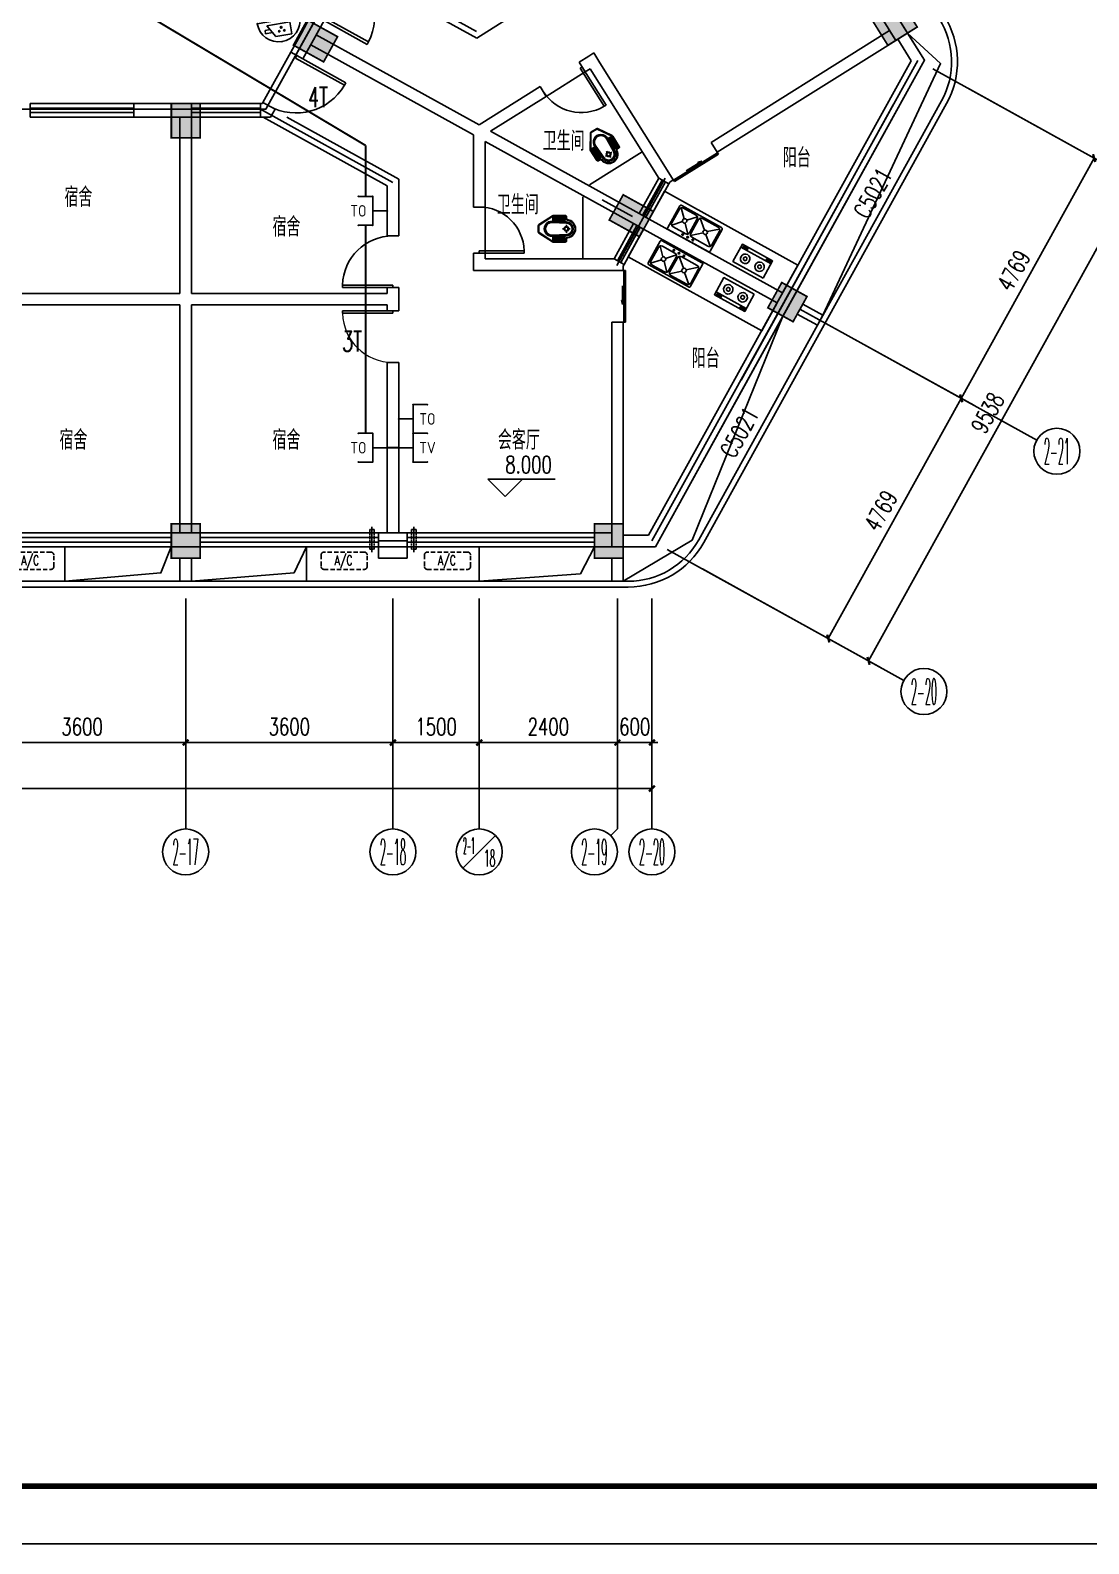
# Model space of a CAD drawing. Extents: x -9422388 to 15610651, y -1992469 to 953794.
# Drawn here: x -2716394 to -2698007, y -380398 to -354113 of the extents above; entities that cross this region are included whole.
import ezdxf
from ezdxf.enums import TextEntityAlignment as Align

# ---------------------------------------------------------------- set-up
doc = ezdxf.new("R2010")
doc.units = 0
doc.header["$LTSCALE"] = 1000
for name, pattern in [('( Hidden )', [0.375, 0.25, -0.125]), ('ACAD_ISO04W100', [30, 24, -3, 0, -3]), ('DASH', [0.35, 0.25, -0.1])]:
    doc.linetypes.add(name, pattern=pattern)
for name, color, linetype in [('A-FLOR-HVAC', 4, 'Continuous'), ('A-FLOR-OTHER2-ON', 83, 'Continuous'), ('A-SECT-DOOR', 141, 'Continuous'), ('AXIS_TEXT', 7, 'Continuous'), ('C-KZ', 2, 'Continuous'), ('C-Z-HATCH', 253, 'Continuous'), ('EQUIP-安防', 3, 'Continuous'), ('EQUIP-通讯', 3, 'Continuous'), ('PUB_TITLE', 4, 'Continuous'), ('TEL_TEXT', 7, 'Continuous'), ('WIRE-通讯', 4, 'Continuous'), ('厨具', 4, 'Continuous'), ('洁具', 253, 'Continuous')]:
    doc.layers.add(name, color=color, linetype=linetype)
doc.styles.add('_TCH_AXIS', font='COMPLEX', dxfattribs={"bigfont": 'GBCBIG'})
doc.styles.add('_TCH_DIM', font='SIMPLEX', dxfattribs={"bigfont": 'GBCBIG'})
doc.styles.add('_TCH_DIM_T3', font='SIMPLEX', dxfattribs={"width": 0.705882, "bigfont": 'GBCBIG'})
doc.styles.add('_TCH_WINDOW', font='SIMPLEX', dxfattribs={"height": 3.5, "bigfont": 'GBCBIG'})
doc.styles.add('_TEL_ATTDEF', font='GBENOR', dxfattribs={"width": 0.8, "height": 3, "bigfont": 'GBCBIG'})
doc.styles.add('_TEL_DIM', font='SIMPLEX', dxfattribs={"width": 0.8, "height": 3.5, "bigfont": 'HZTXT'})
doc.styles.add('COMPLEX', font='COMPLEX')
doc.dimstyles.new('_TCH_ARCH&&100', dxfattribs={"dimtxt": 297.5, "dimasz": 100, "dimexe": 250, "dimexo": 300, "dimgap": 126.25, "dimtad": 1, "dimdec": 0, "dimzin": 0, "dimdsep": 46, "dimtxsty": '_TCH_DIM_T3', "dimblk": 'ARCHTICK', "dimcen": 0.09, "dimclrt": 7, "dimazin": 2, "dimtfac": 1, "dimtdec": 0, "dimtix": 1, "dimtmove": 2, "dimatfit": 3, "dimfxl": 0, "dimtolj": 1, "dimtzin": 0, "dimarcsym": 0})

# ---------------------------------------------------------------- blocks, each defined once
blk = doc.blocks.new('$plan$00002871')
at = {"layer": '洁具', "color": 0}
for p, q in [((-15, -490), (-67, -490)), ((0, -475), (0, -423)), ((0, -505), (0, -557)), ((15, -490), (67, -490))]:
    blk.add_line(p, q, dxfattribs=at)
for points in [[(159, -508, -0.88995), (-159, -508, 0.380538), (-179, -491), (-210, -491, -0.414214), (-230, -471), (-230, -258, -0.144595), (-227, -247), (-73, -9, -0.254383), (-56, 0), (56, 0, -0.254383), (73, -9), (227, -247, -0.144595), (230, -258), (230, -471, -0.414214), (210, -491), (179, -491, 0.380538)], [(-149, -264, 1), (-149, -252), (-207, -252, 1), (-207, -264)], [(-149, -263, 1), (-149, -253), (-207, -253, 1), (-207, -263)], [(120, -491), (130, -252, 1.134994), (-130, -252), (-120, -491, 0.992594)], [(105, -490), (115, -251, 1.141146), (-115, -251), (-105, -490, 0.994896)], [(100, -490), (110, -251, 1.143479), (-110, -251), (-100, -490, 0.995777)], [(149, -264, -1), (149, -252), (207, -252, -1), (207, -264)], [(149, -263, -1), (149, -253), (207, -253, -1), (207, -263)], [(-148, -287, 1), (-148, -275), (-207, -275, 1), (-207, -287)], [(-147, -307, 1), (-147, -295), (-207, -295, 1), (-207, -307)], [(-146, -330, 1), (-146, -319), (-207, -319, 1), (-207, -330)], [(-146, -352, 1), (-146, -341), (-207, -341, 1), (-207, -352)], [(-145, -376, 1), (-145, -364), (-207, -364, 1), (-207, -376)], [(-144, -399, 1), (-144, -388), (-207, -388, 1), (-207, -399)], [(-143, -423, 1), (-143, -411), (-207, -411, 1), (-207, -423)], [(-141, -444, 1), (-141, -432), (-207, -432, 1), (-207, -444)], [(-141, -464, 1), (-141, -453), (-207, -453, 1), (-207, -464)], [(-148, -286, 1), (-148, -276), (-207, -276, 1), (-207, -286)], [(-147, -306, 1), (-147, -296), (-207, -296, 1), (-207, -306)], [(-146, -329, 1), (-146, -320), (-207, -320, 1), (-207, -329)], [(-146, -351, 1), (-146, -342), (-207, -342, 1), (-207, -351)], [(-145, -375, 1), (-145, -365), (-207, -365, 1), (-207, -375)], [(-144, -398, 1), (-144, -389), (-207, -389, 1), (-207, -398)], [(-143, -422, 1), (-143, -412), (-207, -412, 1), (-207, -422)], [(-141, -443, 1), (-141, -433), (-207, -433, 1), (-207, -443)], [(-141, -463, 1), (-141, -454), (-207, -454, 1), (-207, -463)], [(141, -444, -1), (141, -432), (207, -432, -1), (207, -444)], [(141, -464, -1), (141, -453), (207, -453, -1), (207, -464)], [(141, -443, -1), (141, -433), (207, -433, -1), (207, -443)], [(141, -463, -1), (141, -454), (207, -454, -1), (207, -463)], [(143, -423, -1), (143, -411), (207, -411, -1), (207, -423)], [(144, -399, -1), (144, -388), (207, -388, -1), (207, -399)], [(143, -422, -1), (143, -412), (207, -412, -1), (207, -422)], [(145, -376, -1), (145, -364), (207, -364, -1), (207, -376)], [(144, -398, -1), (144, -389), (207, -389, -1), (207, -398)], [(146, -352, -1), (146, -341), (207, -341, -1), (207, -352)], [(145, -375, -1), (145, -365), (207, -365, -1), (207, -375)], [(146, -330, -1), (146, -319), (207, -319, -1), (207, -330)], [(146, -351, -1), (146, -342), (207, -342, -1), (207, -351)], [(148, -287, -1), (148, -275), (207, -275, -1), (207, -287)], [(147, -307, -1), (147, -295), (207, -295, -1), (207, -307)], [(146, -329, -1), (146, -320), (207, -320, -1), (207, -329)], [(148, -286, -1), (148, -276), (207, -276, -1), (207, -286)], [(147, -306, -1), (147, -296), (207, -296, -1), (207, -306)]]:
    blk.add_lwpolyline(points, format="xyb", close=True, dxfattribs=at)
blk.add_lwpolyline([(-149, -507, 0.380538), (-179, -481), (-210, -481, -0.414214), (-220, -471), (-220, -258, -0.144595), (-218, -253), (-64, -15, -0.254383), (-56, -10), (56, -10, -0.254383), (64, -15), (218, -253, -0.144595), (220, -258), (220, -471, -0.414214), (210, -481), (179, -481, 0.380538), (149, -507, 0.380538)], format="xyb", dxfattribs=at)
for radius in [40, 31.7]:
    blk.add_circle((0, -490), radius, dxfattribs=at)
blk.add_arc((0, -490), 150, 186.665, 353.335, dxfattribs=at)
blk = doc.blocks.new('$DorLib2D$00000001')
at = {"color": 0}
for p, q in [((0.45, 0.975), (0.5, 0.975)), ((0.45, 0), (0.45, 0.975)), ((0.5, 0), (0.5, 0.975)), ((0.5, 0), (0.45, 0))]:
    blk.add_line(p, q, dxfattribs=at)
at = {"color": 0, "lineweight": 13}
blk.add_arc((0.475, 0), 0.975, 91.4693, 180, dxfattribs=at)
blk = doc.blocks.new('$plan$00002777')
at = {"layer": '厨具', "color": 0}
for p, q in [((-300, -284), (300, -284)), ((-267, -307), (-267, -318)), ((-257, -316), (-257, -333)), ((-192, -316), (-257, -316)), ((-257, -333), (-192, -333)), ((-192, -333), (-192, -316)), ((-176, -308), (-176, -318)), ((192, -308), (192, -318)), ((208, -316), (273, -316)), ((208, -333), (208, -316)), ((273, -333), (208, -333)), ((273, -316), (273, -333)), ((284, -307), (284, -318))]:
    blk.add_line(p, q, dxfattribs=at)
blk.add_lwpolyline([(300, 0), (-300, 0), (-300, -340), (300, -340)], close=True, dxfattribs=at)
for points in [[(-176, -308, 0.259034), (-178, -304, 0.076276), (-189, -299, 0.036515), (-203, -297, 0.026615), (-221, -296, 0.026615), (-240, -297, 0.036515), (-254, -299, 0.076276), (-265, -304, 0.259034), (-267, -308, 0.078462), (-267, -309, 0.056762)], [(-176, -318, 0.259034), (-178, -315, 0.076276), (-189, -310, 0.036515), (-203, -307, 0.026615), (-221, -306, 0.026615), (-240, -307, 0.036515), (-254, -310, 0.076276), (-265, -315, 0.259034), (-267, -318, 0.259034), (-265, -322, 0.056762), (-257, -326, 0.036515)], [(-192, -327, 0.008736), (-189, -327, 0.076276), (-178, -322, 0.259034), (-176, -318, 0.259034)], [(192, -308, -0.259034), (194, -304, -0.076276), (205, -299, -0.036515), (219, -297, -0.026615), (238, -296, -0.026615), (257, -297, -0.036515), (270, -299, -0.076276), (282, -304, -0.259034), (284, -308, -0.078462), (283, -309, -0.056762)], [(192, -318, -0.259034), (194, -315, -0.076276), (205, -310, -0.036515), (219, -307, -0.026615), (238, -306, -0.026615), (257, -307, -0.036515), (270, -310, -0.076276), (282, -315, -0.259034), (284, -318, -0.259034), (282, -322, -0.056762), (273, -326, -0.036515)], [(208, -327, -0.008736), (205, -327, -0.076276), (194, -322, -0.259034), (192, -318, -0.259034)]]:
    blk.add_lwpolyline(points, format="xyb", dxfattribs=at)
for centre, radius, start, end in [((-135, -143), 82.5, 0.964, 0), ((-135, -143), 31.6, 0.6532, 0), ((151, -143), 82.5, 180, 179.036), ((151, -143), 31.6, 180, 179.3468)]:
    blk.add_arc(centre, radius, start, end, dxfattribs=at)
blk = doc.blocks.new('$plan$00002763')
at = {"layer": '洁具', "color": 0}
for p, q in [((-395, -405), (-395, -132)), ((-381, -98), (-246, -241)), ((-345, -82), (-95, -82)), ((-59, -98), (-194, -241)), ((-45, -132), (-45, -405)), ((-20, -405), (-20, -132)), ((-6, -98), (161, -241)), ((30, -82), (345, -82)), ((381, -98), (214, -241)), ((395, -132), (395, -405)), ((-246, -297), (-381, -440)), ((-95, -455), (-345, -455)), ((-194, -297), (-59, -440)), ((161, -297), (-6, -440)), ((345, -455), (30, -455)), ((214, -297), (381, -440))]:
    blk.add_line(p, q, dxfattribs=at)
blk.add_lwpolyline([(-420, -25), (-420, -455, 0.200464), (-413, -473, 0.197353), (-395, -480), (395, -480, 0.19737), (413, -473, 0.200447), (420, -455), (420, -25, 0.200464), (413, -7, 0.197353), (395, 0), (-395, 0, 0.19737), (-413, -7, 0.200447), (-420, -25)], format="xyb", close=True, dxfattribs=at)
for centre, major_axis, start_param, end_param in [((-345, -132), (-50, 0), -1.570796, 0), ((-220, -269), (-38.6, 0), 3.141593, 9.424778), ((-136, -48), (-14.2, 0), 3.141593, 9.424778), ((-95, -132), (-50, 0), 3.141593, 4.712389), ((-36, -48), (-15.1, 0), 3.141593, 9.424778), ((30, -132), (-50, 0), -1.570796, 0), ((64, -48), (-14.2, 0), 3.141593, 9.424778), ((188, -269), (-38.6, 0), 3.141593, 9.424778), ((345, -132), (-50, 0), 3.141593, 4.712389), ((-345, -405), (50, 0), 3.141593, 4.712389), ((-95, -405), (50, 0), 4.712389, 6.283185), ((30, -405), (50, 0), 3.141593, 4.712389), ((345, -405), (50, 0), 4.712389, 6.283185)]:
    blk.add_ellipse(centre, major_axis=major_axis, ratio=0.9938, start_param=start_param, end_param=end_param, dxfattribs=at)
blk = doc.blocks.new('KTWJ1')
at = {"layer": 'A-FLOR-HVAC', "color": 0, "linetype": '( Hidden )', "ltscale": 0.3}
blk.add_lwpolyline([(152982, -14209, 0.414214), (153032, -14259), (153732, -14259, 0.414214), (153782, -14209), (153782, -14009, 0.414214), (153732, -13959), (153032, -13959, 0.414214), (152982, -14009)], format="xyb", close=True, dxfattribs=at)
at = {"layer": 'A-FLOR-HVAC', "color": 0, "style": '_TCH_WINDOW', "width": 0.705882}
blk.add_text('A/C', height=170, dxfattribs=at).set_placement((153214, -14188))
blk = doc.blocks.new('KTB')
at = {"layer": 'A-SECT-DOOR', "color": 0}
for points in [[(1055819, -403775), (1054569, -403775), (1054569, -404375), (1057569, -404375), (1057569, -403775), (1056319, -403775)], [(1063019, -403775), (1061769, -403775), (1061769, -404375), (1064769, -404375), (1064769, -403775), (1063519, -403775)]]:
    blk.add_lwpolyline(points, dxfattribs=at)
at = {"layer": 'A-FLOR-HVAC', "color": 8}
for p in [(903596, -389909), (909040, -389909), (910835, -389909)]:
    blk.add_blockref('KTWJ1', p, dxfattribs=at)
blk = doc.blocks.new('A$C0CF77FE4')
at = {"layer": 'A-FLOR-OTHER2-ON', "color": 0, "linetype": 'ACAD_ISO04W100', "ltscale": 5}
blk.add_line((40, 440), (40, 0), dxfattribs=at)
at = {"layer": 'A-FLOR-OTHER2-ON', "color": 0, "linetype": 'DASH', "ltscale": 0.1}
blk.add_lwpolyline([(0, 390), (80, 390), (80, 50), (0, 50)], close=True, dxfattribs=at)
blk = doc.blocks.new('宿舍楼柱网1')
at = {"layer": 'C-Z-HATCH'}
h = blk.add_hatch(color=0, dxfattribs=at)
h.dxf.hatch_style = 1
h.paths.add_polyline_path([(659156, 146135), (659665, 146453), (659400, 146877), (658891, 146560)])
h = blk.add_hatch(color=0, dxfattribs=at)
h.dxf.hatch_style = 1
h.paths.add_polyline_path([(648829, 146138), (649071, 146576), (649596, 146285), (649354, 145848)])
h = blk.add_hatch(color=0, dxfattribs=at)
h.dxf.hatch_style = 1
h.paths.add_polyline_path([(646708, 145126), (647208, 145126), (647208, 144526), (646708, 144526)])
h = blk.add_hatch(color=0, dxfattribs=at)
h.dxf.hatch_style = 1
h.paths.add_polyline_path([(654841, 142811), (655083, 143249), (654558, 143539), (654316, 143102)])
h = blk.add_hatch(color=0, dxfattribs=at)
h.dxf.hatch_style = 1
h.paths.add_polyline_path([(657509, 141335), (657751, 141772), (657313, 142015), (657071, 141577)])
h = blk.add_hatch(color=0, dxfattribs=at)
h.dxf.hatch_style = 1
h.paths.add_polyline_path([(646708, 137826), (647208, 137826), (647208, 137226), (646708, 137226)])
h = blk.add_hatch(color=0, dxfattribs=at)
h.dxf.hatch_style = 1
h.paths.add_polyline_path([(654058, 137826), (654558, 137826), (654558, 137226), (654058, 137226)])
at = {"layer": 'C-KZ', "color": 0, "const_width": 30}
for points in [[(659156, 146135), (659665, 146453), (659400, 146877), (658891, 146560), (659156, 146135)], [(648829, 146138), (649071, 146576), (649596, 146285), (649354, 145848), (648829, 146138)], [(654841, 142811), (655083, 143249), (654558, 143539), (654316, 143102), (654841, 142811)], [(657509, 141335), (657751, 141772), (657313, 142015), (657071, 141577), (657509, 141335)]]:
    blk.add_lwpolyline(points, dxfattribs=at)
for points in [[(646708, 145126), (647208, 145126), (647208, 144526), (646708, 144526)], [(646708, 137826), (647208, 137826), (647208, 137226), (646708, 137226)], [(654058, 137826), (654558, 137826), (654558, 137226), (654058, 137226)]]:
    blk.add_lwpolyline(points, close=True, dxfattribs=at)
blk = doc.blocks.new('_ArchTick')
at = {"color": 0, "linetype": 'ByBlock', "const_width": 0.4}
blk.add_lwpolyline([(-0.5, -0.5), (0.5, 0.5)], dxfattribs=at)
blk = doc.blocks.new('*D2887')
at = {"color": 0, "lineweight": -2, "transparency": 16777216}
for p, q in [((1579630, -199693), (1579630, -202943)), ((1646450, -199693), (1646450, -202943)), ((1579630, -202693), (1646450, -202693))]:
    blk.add_line(p, q, dxfattribs=at)
at = {"layer": 'Defpoints', "color": 0, "transparency": 16777216}
for p in [(1579630, -199393), (1646450, -199393), (1646450, -202693)]:
    blk.add_point(p, dxfattribs=at)
at = {"color": 0, "lineweight": -2, "transparency": 16777216, "xscale": 100, "yscale": 100, "zscale": 100, "rotation": 180}
blk.add_blockref('_ArchTick', (1579630, -202693), dxfattribs=at)
at = {"color": 0, "lineweight": -2, "transparency": 16777216, "xscale": 100, "yscale": 100, "zscale": 100}
blk.add_blockref('_ArchTick', (1646450, -202693), dxfattribs=at)
at = {"color": 7, "transparency": 16777216, "insert": (1613040, -202418), "char_height": 297.5, "attachment_point": 5, "style": '_TCH_DIM_T3'}
blk.add_mtext('\\A1;66820', dxfattribs=at)
blk = doc.blocks.new('*D2904')
at = {"color": 0, "lineweight": -2, "transparency": 16777216}
for p, q in [((1634750, -199693), (1634750, -202143)), ((1638350, -199693), (1638350, -202143)), ((1634750, -201893), (1638350, -201893))]:
    blk.add_line(p, q, dxfattribs=at)
at = {"layer": 'Defpoints', "color": 0, "transparency": 16777216}
for p in [(1634750, -199393), (1638350, -199393), (1638350, -201893)]:
    blk.add_point(p, dxfattribs=at)
at = {"color": 0, "lineweight": -2, "transparency": 16777216, "xscale": 100, "yscale": 100, "zscale": 100, "rotation": 180}
blk.add_blockref('_ArchTick', (1634750, -201893), dxfattribs=at)
at = {"color": 0, "lineweight": -2, "transparency": 16777216, "xscale": 100, "yscale": 100, "zscale": 100}
blk.add_blockref('_ArchTick', (1638350, -201893), dxfattribs=at)
at = {"color": 7, "transparency": 16777216, "insert": (1636550, -201618), "char_height": 297.5, "attachment_point": 5, "style": '_TCH_DIM_T3'}
blk.add_mtext('\\A1;3600', dxfattribs=at)
blk = doc.blocks.new('*D2905')
at = {"color": 0, "lineweight": -2, "transparency": 16777216}
for p, q in [((1638350, -199693), (1638350, -202143)), ((1641950, -199693), (1641950, -202143)), ((1638350, -201893), (1641950, -201893))]:
    blk.add_line(p, q, dxfattribs=at)
at = {"layer": 'Defpoints', "color": 0, "transparency": 16777216}
for p in [(1638350, -199393), (1641950, -199393), (1641950, -201893)]:
    blk.add_point(p, dxfattribs=at)
at = {"color": 0, "lineweight": -2, "transparency": 16777216, "xscale": 100, "yscale": 100, "zscale": 100, "rotation": 180}
blk.add_blockref('_ArchTick', (1638350, -201893), dxfattribs=at)
at = {"color": 0, "lineweight": -2, "transparency": 16777216, "xscale": 100, "yscale": 100, "zscale": 100}
blk.add_blockref('_ArchTick', (1641950, -201893), dxfattribs=at)
at = {"color": 7, "transparency": 16777216, "insert": (1640150, -201618), "char_height": 297.5, "attachment_point": 5, "style": '_TCH_DIM_T3'}
blk.add_mtext('\\A1;3600', dxfattribs=at)
blk = doc.blocks.new('*D2906')
at = {"color": 0, "lineweight": -2, "transparency": 16777216}
for p, q in [((1641950, -199693), (1641950, -202143)), ((1643450, -199693), (1643450, -202143)), ((1641950, -201893), (1643450, -201893))]:
    blk.add_line(p, q, dxfattribs=at)
at = {"layer": 'Defpoints', "color": 0, "transparency": 16777216}
for p in [(1641950, -199393), (1643450, -199393), (1643450, -201893)]:
    blk.add_point(p, dxfattribs=at)
at = {"color": 0, "lineweight": -2, "transparency": 16777216, "xscale": 100, "yscale": 100, "zscale": 100, "rotation": 180}
blk.add_blockref('_ArchTick', (1641950, -201893), dxfattribs=at)
at = {"color": 0, "lineweight": -2, "transparency": 16777216, "xscale": 100, "yscale": 100, "zscale": 100}
blk.add_blockref('_ArchTick', (1643450, -201893), dxfattribs=at)
at = {"color": 7, "transparency": 16777216, "insert": (1642700, -201618), "char_height": 297.5, "attachment_point": 5, "style": '_TCH_DIM_T3'}
blk.add_mtext('\\A1;1500', dxfattribs=at)
blk = doc.blocks.new('*D2907')
at = {"color": 0, "lineweight": -2, "transparency": 16777216}
for p, q in [((1643450, -199693), (1643450, -202143)), ((1645850, -199693), (1645850, -202143)), ((1643450, -201893), (1645850, -201893))]:
    blk.add_line(p, q, dxfattribs=at)
at = {"layer": 'Defpoints', "color": 0, "transparency": 16777216}
for p in [(1643450, -199393), (1645850, -199393), (1645850, -201893)]:
    blk.add_point(p, dxfattribs=at)
at = {"color": 0, "lineweight": -2, "transparency": 16777216, "xscale": 100, "yscale": 100, "zscale": 100, "rotation": 180}
blk.add_blockref('_ArchTick', (1643450, -201893), dxfattribs=at)
at = {"color": 0, "lineweight": -2, "transparency": 16777216, "xscale": 100, "yscale": 100, "zscale": 100}
blk.add_blockref('_ArchTick', (1645850, -201893), dxfattribs=at)
at = {"color": 7, "transparency": 16777216, "insert": (1644650, -201618), "char_height": 297.5, "attachment_point": 5, "style": '_TCH_DIM_T3'}
blk.add_mtext('\\A1;2400', dxfattribs=at)
blk = doc.blocks.new('*D2908')
at = {"color": 0, "lineweight": -2, "transparency": 16777216}
for p, q in [((1645850, -199693), (1645850, -202143)), ((1646450, -199693), (1646450, -202143)), ((1645850, -201893), (1645750, -201893)), ((1645850, -201893), (1646450, -201893)), ((1646450, -201893), (1646550, -201893))]:
    blk.add_line(p, q, dxfattribs=at)
at = {"layer": 'Defpoints', "color": 0, "transparency": 16777216}
for p in [(1645850, -199393), (1646450, -199393), (1646450, -201893)]:
    blk.add_point(p, dxfattribs=at)
at = {"color": 0, "lineweight": -2, "transparency": 16777216, "xscale": 100, "yscale": 100, "zscale": 100}
blk.add_blockref('_ArchTick', (1645850, -201893), dxfattribs=at)
at = {"color": 0, "lineweight": -2, "transparency": 16777216, "xscale": 100, "yscale": 100, "zscale": 100, "rotation": 180}
blk.add_blockref('_ArchTick', (1646450, -201893), dxfattribs=at)
at = {"color": 7, "transparency": 16777216, "insert": (1646150, -201618), "char_height": 297.5, "attachment_point": 5, "style": '_TCH_DIM_T3'}
blk.add_mtext('\\A1;600', dxfattribs=at)
blk = doc.blocks.new('*D2933')
at = {"color": 0, "lineweight": -2, "transparency": 16777216}
for p, q in [((1649021, -194365), (1652040, -196036)), ((1649512, -200087), (1651821, -195915)), ((1646712, -198538), (1649731, -200208))]:
    blk.add_line(p, q, dxfattribs=at)
at = {"layer": 'Defpoints', "color": 0, "transparency": 16777216}
for p in [(1648759, -194220), (1651821, -195915), (1646450, -198393)]:
    blk.add_point(p, dxfattribs=at)
at = {"color": 0, "lineweight": -2, "transparency": 16777216, "xscale": 100, "yscale": 100, "zscale": 100}
for p, rotation in [((1651821, -195915), 61.03914883823066), ((1649512, -200087), 241.0391488382307)]:
    blk.add_blockref('_ArchTick', p, dxfattribs=dict(at, rotation=rotation))
at = {"color": 7, "transparency": 16777216, "insert": (1650426, -197868), "char_height": 297.5, "attachment_point": 5, "rotation": 61.0391, "style": '_TCH_DIM_T3'}
blk.add_mtext('\\A1;4769', dxfattribs=at)
blk = doc.blocks.new('*D2934')
at = {"color": 0, "lineweight": -2, "transparency": 16777216}
for p, q in [((1651331, -190193), (1654349, -191863)), ((1651821, -195915), (1654131, -191742)), ((1649021, -194365), (1652040, -196036))]:
    blk.add_line(p, q, dxfattribs=at)
at = {"layer": 'Defpoints', "color": 0, "transparency": 16777216}
for p in [(1651068, -190047), (1654131, -191742), (1648759, -194220)]:
    blk.add_point(p, dxfattribs=at)
at = {"color": 0, "lineweight": -2, "transparency": 16777216, "xscale": 100, "yscale": 100, "zscale": 100}
for p, rotation in [((1654131, -191742), 61.03914883823244), ((1651821, -195915), 241.0391488382324)]:
    blk.add_blockref('_ArchTick', p, dxfattribs=dict(at, rotation=rotation))
at = {"color": 7, "transparency": 16777216, "insert": (1652735, -193695), "char_height": 297.5, "attachment_point": 5, "rotation": 61.0391, "style": '_TCH_DIM_T3'}
blk.add_mtext('\\A1;4769', dxfattribs=at)
blk = doc.blocks.new('*D2935')
at = {"color": 0, "lineweight": -2, "transparency": 16777216}
for p, q in [((1651331, -190193), (1655049, -192250)), ((1650212, -200475), (1654831, -192129)), ((1646712, -198538), (1650431, -200596))]:
    blk.add_line(p, q, dxfattribs=at)
at = {"layer": 'Defpoints', "color": 0, "transparency": 16777216}
for p in [(1651068, -190047), (1654831, -192129), (1646450, -198393)]:
    blk.add_point(p, dxfattribs=at)
at = {"color": 0, "lineweight": -2, "transparency": 16777216, "xscale": 100, "yscale": 100, "zscale": 100}
for p, rotation in [((1654831, -192129), 61.0391488381117), ((1650212, -200475), 241.0391488381117)]:
    blk.add_blockref('_ArchTick', p, dxfattribs=dict(at, rotation=rotation))
at = {"color": 7, "transparency": 16777216, "insert": (1652281, -196169), "char_height": 297.5, "attachment_point": 5, "rotation": 61.0391, "style": '_TCH_DIM_T3'}
blk.add_mtext('\\A1;9538', dxfattribs=at)
blk = doc.blocks.new('_AXISO')
at = {"color": 0}
blk.add_circle((0, 0), 0.5, dxfattribs=at)
at = {"layer": 'AXIS_TEXT', "color": 0, "style": 'COMPLEX', "width": 1.041667}
blk.add_attdef('A', text='', height=0.56, dxfattribs=at).set_placement((-0.25, -0.28), (0.25, -0.28), align=Align.FIT)
blk = doc.blocks.new('$equip$00002353')
for p, q in [((0.75, 0), (-0.75, 0)), ((-0.517, -0.393), (-0.517, -0.273)), ((-0.517, -0.273), (-0.341, -0.273)), ((-0.517, -0.393), (-0.273, -0.393)), ((-0.427, -0.123), (0.383, -0.123)), ((-0.427, -0.123), (-0.187, -0.543)), ((0.383, -0.123), (0.383, -0.543)), ((0.383, -0.543), (-0.187, -0.543))]:
    blk.add_line(p, q)
at = {"const_width": 0.04}
for points in [[(-0.75, 0), (-0.779, 0)], [(0.75, 0), (0.779, 0)]]:
    blk.add_lwpolyline(points, dxfattribs=at)
blk.add_lwpolyline([(0.75, 0, -1), (-0.75, 0), (0.75, 0), (0.75, 0, -1), (-0.75, 0, -1.517539)], format="xyb", dxfattribs=at)
for centre, radius in [((-0.038, -0.38), 0.024), ((0.052, -0.26), 0.03), ((0.142, -0.38), 0.024)]:
    blk.add_circle(centre, radius)
blk.add_arc((0, 0), 0.75, 180, 0)
for p in [(-0.75, 0), (0, 0), (0.75, 0), (0, -0.75)]:
    blk.add_point(p)
for points in [[(-0.059, -0.368), (-0.017, -0.368), (-0.062, -0.38), (-0.014, -0.38)], [(-0.059, -0.392), (-0.017, -0.392), (-0.062, -0.38), (-0.014, -0.38)], [(-0.05, -0.359), (-0.026, -0.359), (-0.059, -0.368), (-0.017, -0.368)], [(-0.05, -0.401), (-0.026, -0.401), (-0.059, -0.392), (-0.017, -0.392)], [(-0.038, -0.356), (-0.038, -0.356), (-0.05, -0.359), (-0.026, -0.359)], [(-0.038, -0.404), (-0.038, -0.404), (-0.05, -0.401), (-0.026, -0.401)], [(0.026, -0.245), (0.078, -0.245), (0.022, -0.26), (0.082, -0.26)], [(0.026, -0.275), (0.078, -0.275), (0.022, -0.26), (0.082, -0.26)], [(0.037, -0.234), (0.067, -0.234), (0.026, -0.245), (0.078, -0.245)], [(0.037, -0.286), (0.067, -0.286), (0.026, -0.275), (0.078, -0.275)], [(0.052, -0.23), (0.052, -0.23), (0.037, -0.234), (0.067, -0.234)], [(0.052, -0.29), (0.052, -0.29), (0.037, -0.286), (0.067, -0.286)], [(0.121, -0.368), (0.163, -0.368), (0.118, -0.38), (0.166, -0.38)], [(0.121, -0.392), (0.163, -0.392), (0.118, -0.38), (0.166, -0.38)], [(0.13, -0.359), (0.154, -0.359), (0.121, -0.368), (0.163, -0.368)], [(0.13, -0.401), (0.154, -0.401), (0.121, -0.392), (0.163, -0.392)], [(0.142, -0.356), (0.142, -0.356), (0.13, -0.359), (0.154, -0.359)], [(0.142, -0.404), (0.142, -0.404), (0.13, -0.401), (0.154, -0.401)]]:
    blk.add_solid(points)
at = {"color": 7, "style": '_TEL_DIM', "flags": 1}
blk.add_attdef('A', text='', height=0.00002, dxfattribs=at).set_placement((0, 0), align=Align.MIDDLE_CENTER)
blk = doc.blocks.new('$equip$00001847')
for p, q in [((-0.5, 0.499), (-0.5, 0.999)), ((0.5, 0.999), (0.5, 0.499)), ((0.5, 0.499), (-0.5, 0.499)), ((0, 0.5), (0, 0))]:
    blk.add_line(p, q)
for p in [(-0.5, 0.999), (0.5, 0.999), (-0.5, 0.499), (0, 0), (0.5, 0.499)]:
    blk.add_point(p)
at = {"color": 7, "style": '_TEL_DIM'}
blk.add_attdef('$TEXT$', text='', height=0.4, dxfattribs=at).set_placement((0, 0.999), align=Align.MIDDLE_CENTER)
at = {"color": 7, "style": '_TEL_DIM', "flags": 1}
blk.add_attdef('A', text='', height=0.00002, dxfattribs=at).set_placement((0, 0), align=Align.MIDDLE_CENTER)
blk = doc.blocks.new('$equip$00001802')
for p, q in [((-0.5, 0.499), (-0.5, 0.999)), ((0.5, 0.999), (0.5, 0.499)), ((0.5, 0.499), (-0.5, 0.499)), ((0, 0.5), (0, 0))]:
    blk.add_line(p, q)
for p in [(-0.5, 0.999), (0.5, 0.999), (-0.5, 0.499), (0, 0), (0.5, 0.499)]:
    blk.add_point(p)
at = {"color": 7, "style": '_TEL_DIM'}
blk.add_attdef('$TEXT$', text='', height=0.4, dxfattribs=at).set_placement((0, 0.999), align=Align.MIDDLE_CENTER)
at = {"color": 7, "style": '_TEL_DIM', "flags": 1}
blk.add_attdef('A', text='', height=0.00002, dxfattribs=at).set_placement((0, 0), align=Align.MIDDLE_CENTER)
blk = doc.blocks.new('542523')
at = {"color": 8}
for p, q in [((1641151.3, -188347.3), (1639742.7, -190892.6)), ((1641464, -188582.6), (1643405.6, -189657.2)), ((1640543.5, -189239), (1640359.5, -189571.5)), ((1640672.7, -189253.4), (1641525.8, -189725.5)), ((1643405.6, -189657.2), (1644240.7, -189133.8)), ((1650887.4, -189570.6), (1650621.9, -189146.9)), ((1640569.5, -189687.7), (1640753.5, -189355.2)), ((1640648.5, -189297.1), (1641501.6, -189769.2)), ((1650418.5, -189274.3), (1650684, -189698)), ((1640359.5, -189571.5), (1640175.5, -189904)), ((1640385.5, -190020.2), (1640569.5, -189687.7)), ((1640521.1, -189775.2), (1643349.8, -191340.7)), ((1640617.9, -189600.2), (1643446.7, -191165.7)), ((1641525.8, -189725.5), (1641501.6, -189769.2)), ((1650577.8, -189528.5), (1647476.7, -191472.3)), ((1647582.9, -191641.7), (1650684, -189698)), ((1650684, -189698), (1650577.8, -189528.5)), ((1650684, -189698), (1650887.4, -189570.6)), ((1650952.2, -190050.5), (1650717.9, -189676.8)), ((1651184.3, -190044.2), (1650887.4, -189570.6)), ((1640175.5, -189904), (1639691.3, -190778.9)), ((1640175.5, -189904), (1640385.5, -190020.2)), ((1645354.8, -189969.8), (1645185.3, -190076)), ((1645439.5, -189916.7), (1645354.8, -189969.8)), ((1645545.7, -190086.1), (1645439.5, -189916.7)), ((1645291.5, -190245.5), (1644613.6, -190670.3)), ((1645185.3, -190076), (1645291.5, -190245.5)), ((1645291.5, -190245.5), (1645376.3, -190192.3)), ((1645376.3, -190192.3), (1646566.4, -192091.2)), ((1645545.7, -190086.1), (1645545.7, -190086.1)), ((1645545.7, -190086.1), (1646714.1, -191950.2)), ((1648671.5, -194171.5), (1650952.2, -190050.5)), ((1648846.5, -194268.4), (1651184.3, -190044.2)), ((1644507.4, -190500.9), (1643446.7, -191165.7)), ((1644613.6, -190670.3), (1644507.4, -190500.9)), ((1651946.9, -190533.6), (1655443, -192468.4)), ((1635649.8, -190792.6), (1637449.8, -190792.6)), ((1635649.8, -191032.6), (1635649.8, -190792.6)), ((1638349.8, -190792.6), (1637449.8, -190792.6)), ((1637449.8, -190792.6), (1637449.8, -191032.6)), ((1637449.8, -191032.6), (1637449.8, -190792.6)), ((1638449.8, -190792.6), (1638349.8, -190792.6)), ((1638449.8, -191032.6), (1638449.8, -190792.6)), ((1639648.9, -191032.6), (1639648.9, -190792.6)), ((1639648.9, -190792.6), (1639683.7, -190792.6)), ((1639691.3, -190778.9), (1639683.7, -190792.6)), ((1639901.3, -190895.1), (1639691.3, -190778.9)), ((1643646.7, -191276.4), (1644613.6, -190670.3)), ((1639742.7, -190892.6), (1593929.8, -190892.6)), ((1637449.8, -190872.6), (1635649.8, -190872.6)), ((1637449.8, -190952.6), (1635649.8, -190952.6)), ((1635649.8, -191032.6), (1637449.8, -191032.6)), ((1637449.8, -191032.6), (1638349.8, -191032.6)), ((1638249.8, -194092.6), (1638249.8, -191032.6)), ((1638349.8, -191032.6), (1638449.8, -191032.6)), ((1638449.8, -194092.6), (1638449.8, -191032.6)), ((1639648.9, -191032.6), (1639825.2, -191032.6)), ((1639695.3, -191032.6), (1641849.8, -192224.9)), ((1639825.2, -191032.6), (1639901.3, -190895.1)), ((1640108.4, -191032.6), (1642049.8, -192107)), ((1643349.8, -191340.7), (1643349.8, -192592.6)), ((1643646.7, -191276.4), (1646227, -192704.4)), ((1643549.8, -191451.4), (1646130.2, -192879.4)), ((1643549.8, -192592.6), (1643549.8, -191451.4)), ((1647476.7, -191472.3), (1647582.9, -191641.7)), ((1642049.8, -193092.6), (1642049.8, -192107)), ((1646566.4, -192091.2), (1646741.4, -192188.1)), ((1646820.3, -192119.7), (1646714.1, -191950.2)), ((1646757.4, -192159.1), (1646820.3, -192119.7)), ((1641849.8, -192224.9), (1641849.8, -193092.6)), ((1646741.4, -192188.1), (1646757.4, -192159.1)), ((1643349.8, -192592.6), (1643549.8, -192592.6)), ((1643549.8, -192592.6), (1643549.8, -193392.6)), ((1646305.2, -192976.2), (1646130.2, -192879.4)), ((1646227, -192704.4), (1646402, -192801.3)), ((1646402, -192801.3), (1648719.9, -194084)), ((1641849.8, -193092.6), (1642049.8, -193092.6)), ((1646305.2, -192976.2), (1648623.1, -194259)), ((1643549.8, -193392.6), (1643349.8, -193392.6)), ((1643349.8, -193392.6), (1643349.8, -193692.6)), ((1643449.8, -193392.6), (1643449.8, -193352.6)), ((1643449.8, -193352.6), (1644229.8, -193352.6)), ((1643449.8, -193392.6), (1644229.8, -193392.6)), ((1643549.8, -193492.6), (1643549.8, -193392.6)), ((1644229.8, -193352.6), (1644229.8, -193392.6)), ((1643349.8, -193692.6), (1645749.8, -193692.6)), ((1643549.8, -193492.6), (1645790.9, -193492.6)), ((1645749.8, -193692.6), (1645949.8, -193692.6)), ((1645965.9, -193589.4), (1645790.9, -193492.6)), ((1645949.8, -193618.4), (1645965.9, -193589.4)), ((1645949.8, -193692.6), (1645949.8, -193618.4)), ((1634849.8, -194092.6), (1638249.8, -194092.6)), ((1638449.8, -194092.6), (1641849.8, -194092.6)), ((1642049.8, -193992.6), (1641849.8, -193992.6)), ((1641849.8, -193992.6), (1641849.8, -194092.6)), ((1642049.8, -194192.6), (1642049.8, -193992.6)), ((1642049.8, -194392.6), (1642049.8, -194192.6)), ((1646390.9, -198292.6), (1648671.5, -194171.5)), ((1634849.8, -194292.6), (1638249.8, -194292.6)), ((1638249.8, -198252.6), (1638249.8, -194292.6)), ((1638449.8, -198252.6), (1638449.8, -194292.6)), ((1638449.8, -194292.6), (1641849.8, -194292.6)), ((1641849.8, -194292.6), (1641849.8, -194392.6)), ((1641849.8, -194392.6), (1642049.8, -194392.6)), ((1646508.8, -198492.6), (1648846.5, -194268.4)), ((1645949.8, -194592.6), (1645749.8, -194592.6)), ((1645749.8, -194592.6), (1645749.8, -198492.6)), ((1645949.8, -198492.6), (1645949.8, -194592.6)), ((1649637.7, -194706.2), (1653133.8, -196641)), ((1642049.8, -195292.6), (1641849.8, -195292.6)), ((1641849.8, -195292.6), (1641849.8, -198252.6)), ((1642049.8, -198252.6), (1642049.8, -195292.6)), ((1643900.2, -197620.6), (1643600.2, -197320.6)), ((1643600.2, -197320.6), (1644771, -197320.6)), ((1643900.2, -197620.6), (1644200.2, -197320.6)), ((1634999.8, -198252.6), (1638099.8, -198252.6)), ((1638099.8, -198332.6), (1634999.8, -198332.6)), ((1638099.8, -198412.6), (1634999.8, -198412.6)), ((1638349.8, -198252.6), (1638099.8, -198252.6)), ((1638099.8, -198252.6), (1638099.8, -198492.6)), ((1638099.8, -198492.6), (1638099.8, -198252.6)), ((1638599.8, -198252.6), (1638349.8, -198252.6)), ((1638599.8, -198492.6), (1638599.8, -198252.6)), ((1641949.8, -198252.6), (1641699.8, -198252.6)), ((1641699.8, -198252.6), (1641699.8, -198392.6)), ((1642199.8, -198392.6), (1641699.8, -198392.6)), ((1641699.8, -198392.6), (1641699.8, -198692.6)), ((1642199.8, -198252.6), (1641949.8, -198252.6)), ((1642199.8, -198392.6), (1642199.8, -198252.6)), ((1642199.8, -198252.6), (1645449.8, -198252.6)), ((1642199.8, -198492.6), (1642199.8, -198252.6)), ((1645449.8, -198332.6), (1642199.8, -198332.6)), ((1642199.8, -198692.6), (1642199.8, -198392.6)), ((1645449.8, -198412.6), (1642199.8, -198412.6)), ((1645749.8, -198252.6), (1645449.8, -198252.6)), ((1645449.8, -198252.6), (1645449.8, -198492.6)), ((1645449.8, -198492.6), (1645449.8, -198252.6)), ((1645949.8, -198292.6), (1646390.9, -198292.6)), ((1645949.8, -198292.6), (1645949.8, -198492.6)), ((1634999.8, -198492.6), (1638099.8, -198492.6)), ((1638099.8, -198492.6), (1638349.8, -198492.6)), ((1638349.8, -198492.6), (1638599.8, -198492.6)), ((1641699.8, -198692.6), (1642199.8, -198692.6)), ((1642199.8, -198492.6), (1645449.8, -198492.6)), ((1645449.8, -198492.6), (1645749.8, -198492.6)), ((1645749.8, -198492.6), (1645949.8, -198492.6)), ((1645949.8, -198492.6), (1646508.8, -198492.6)), ((1647328.5, -198878.9), (1650824.6, -200813.6)), ((1638349.8, -199392.6), (1638349.8, -203392.6)), ((1641949.8, -199392.6), (1641949.8, -203392.6)), ((1643449.8, -199392.6), (1643449.8, -203392.6)), ((1645849.8, -199392.6), (1645849.8, -203392.6)), ((1646449.8, -199392.6), (1646449.8, -203392.6)), ((1645732.7, -203509.7), (1645849.8, -203392.6)), ((1643167, -204075.4), (1643732.7, -203509.7))]:
    blk.add_line(p, q, dxfattribs=at)
at = {"color": 8, "extrusion": (0, 0, -1)}
for p, q in [((1640280.5, -189962.1), (1640256.3, -190005.8)), ((1640256.3, -190005.8), (1641109.4, -190477.9)), ((1640280.5, -189962.1), (1641133.6, -190434.2)), ((1645238.4, -190160.7), (1645204.5, -190182)), ((1645204.5, -190182), (1645618.7, -190842.9)), ((1645238.4, -190160.7), (1645652.6, -190821.6)), ((1641109.4, -190477.9), (1641133.6, -190434.2)), ((1639648.9, -190792.6), (1638449.8, -190792.6)), ((1638449.8, -191032.6), (1638449.8, -190792.6)), ((1639648.9, -191032.6), (1639648.9, -190792.6)), ((1645618.7, -190842.9), (1645652.6, -190821.6)), ((1638449.8, -190872.6), (1639648.9, -190872.6)), ((1638449.8, -190952.6), (1639648.9, -190952.6)), ((1639648.9, -191032.6), (1638449.8, -191032.6)), ((1647587.7, -191649.4), (1646825.1, -192127.3)), ((1646840.1, -192151.3), (1647602.7, -191673.4)), ((1647042.4, -191965.7), (1647315.7, -191794.4)), ((1647315.7, -191794.4), (1647246, -191815.3)), ((1647246, -191815.3), (1647256.3, -191831.7)), ((1647582.9, -191641.7), (1647587.7, -191649.4)), ((1647602.7, -191673.4), (1647587.7, -191649.4)), ((1646227, -192704.4), (1646566.4, -192091.2)), ((1646624.7, -192123.5), (1646285.4, -192736.7)), ((1646741.4, -192188.1), (1646566.4, -192091.2)), ((1646820.3, -192119.7), (1646825.1, -192127.3)), ((1646825.1, -192127.3), (1646840.1, -192151.3)), ((1646683, -192155.8), (1646343.7, -192769)), ((1646402, -192801.3), (1646741.4, -192188.1)), ((1646130.2, -192879.4), (1645790.9, -193492.6)), ((1645849.2, -193524.9), (1646188.5, -192911.7)), ((1646305.2, -192976.2), (1646130.2, -192879.4)), ((1646402, -192801.3), (1646227, -192704.4)), ((1645907.5, -193557.1), (1646246.9, -192944)), ((1646305.2, -192976.2), (1645965.9, -193589.4)), ((1645965.9, -193589.4), (1645790.9, -193492.6)), ((1645949.8, -193692.6), (1645958.8, -193692.6)), ((1645958.8, -194592.6), (1645958.8, -193692.6)), ((1645958.8, -193692.6), (1645987.1, -193692.6)), ((1645987.1, -193692.6), (1645987.1, -194592.6)), ((1641072.3, -193947.6), (1641072.3, -193992.6)), ((1641949.8, -193947.6), (1641072.3, -193947.6)), ((1641949.8, -193992.6), (1641949.8, -193947.6)), ((1645937.3, -193962.6), (1645937.3, -194285.1)), ((1641949.8, -193992.6), (1641072.3, -193992.6)), ((1645937.3, -194285.1), (1645918, -194215)), ((1645918, -194215), (1645937.3, -194215)), ((1645949.8, -194592.6), (1645958.8, -194592.6)), ((1645987.1, -194592.6), (1645958.8, -194592.6)), ((1641699.8, -198252.6), (1638599.8, -198252.6)), ((1638599.8, -198492.6), (1638599.8, -198252.6)), ((1638599.8, -198332.6), (1641699.8, -198332.6)), ((1638599.8, -198412.6), (1641699.8, -198412.6)), ((1641699.8, -198492.6), (1641699.8, -198252.6)), ((1641699.8, -198492.6), (1638599.8, -198492.6))]:
    blk.add_line(p, q, dxfattribs=at)
at = {"color": 8}
for points in [[(1629019.7, -172945.8), (1629019.7, -172945.8, -0.4142136), (1629241, -171980.9), (1636189.1, -167626.1, -0.4142136), (1638256.7, -168100.5), (1651526.9, -189272.8, -0.2728148), (1651568.4, -190795.7), (1647349.6, -198418.9, -0.2728148), (1646037.2, -199192.6), (1580429.8, -199192.6, -0.4142134), (1578829.8, -197592.6), (1578829.8, -189492.6, -0.4142137), (1579529.8, -188792.6), (1579529.8, -188792.6)], [(1629104.4, -172892.7), (1629104.4, -172892.7, -0.4142136), (1629294.2, -172065.7), (1636242.2, -167710.8, -0.4142136), (1638172, -168153.6), (1651442.2, -189325.9, -0.2728148), (1651480.9, -190747.3), (1647262.1, -198370.5, -0.2728148), (1646037.2, -199092.6), (1623049.8, -199092.6)]]:
    blk.add_lwpolyline(points, format="xyb", dxfattribs=at)
for points in [[(1593929.8, -190892.6), (1593929.8, -198492.6), (1646508.8, -198492.6), (1651184.3, -190044.2), (1637238.7, -167794.3), (1630799.1, -171830.5), (1641151.3, -188347.3), (1639742.7, -190892.6)], [(1648719.9, -194084), (1648986.3, -193602.8), (1646668.9, -192319.7), (1646402.5, -192800.8)], [(1648623, -194259), (1648356.8, -194740.3), (1646038.9, -193458.1), (1646305.1, -192976.8)], [(1649323.1, -194646.4), (1649419.9, -194471.4), (1649069.9, -194277.7), (1648973.1, -194452.7)], [(1638249.8, -199092.6), (1638449.8, -199092.6), (1638449.8, -198692.6), (1638249.8, -198692.6)], [(1645749.8, -199092.6), (1645949.8, -199092.6), (1645949.8, -198692.6), (1645749.8, -198692.6)]]:
    blk.add_lwpolyline(points, close=True, dxfattribs=at)
for points in [[(1639742.7, -190892.6), (1641151.3, -188347.3)], [(1643402.5, -189541.1), (1641101.4, -188267.6)], [(1650887.8, -189571.2), (1651462.1, -190101.8), (1649419.9, -194471.4)], [(1646449.8, -198392.6), (1651068.2, -190047.3)], [(1647997.2, -195596.5), (1650641.3, -190818.8)], [(1641949.8, -192166), (1639648.9, -190892.6)], [(1646279.1, -191632.8), (1645366.1, -192205)], [(1645841.6, -193605.7), (1646681, -192089)], [(1645249.8, -193492.6), (1645249.8, -192415)], [(1645587.3, -192464.7), (1646112.3, -192755.2)], [(1648725.5, -194487.1), (1647147.6, -198379.3), (1645949.8, -199092.6)], [(1638099.8, -198492.6), (1637918.6, -198947.3), (1636249.8, -199092.6)], [(1640449.8, -198492.6), (1640232.3, -198947.3), (1638449.8, -199092.6)], [(1645449.8, -198492.6), (1645207.9, -198962.4), (1643449.8, -199092.6)]]:
    blk.add_lwpolyline(points, dxfattribs=at)
blk.add_circle((1643449.8, -203792.6), 400, dxfattribs=at)
for centre, radius, start, end in [((1640660.6, -189275.2), 975, 332.50838, 61.0391), ((1643449.8, -193372.6), 780, 1.46928, 90)]:
    blk.add_arc(centre, radius, start, end, dxfattribs=at)
at = {"color": 8, "extrusion": (0, 0, -1)}
for centre, radius, start, end in [((-1640268.4, -189983.9), 975, 210.43013, 298.96085), ((-1645221.4, -190171.3), 780, 239.39099, 327.9217), ((-1641949.8, -193970.1), 877.5, 1.46928, 90)]:
    blk.add_arc(centre, radius, start, end, dxfattribs=at)
at = {"color": 8}
for name, p in [('宿舍楼柱网1', (991391.9, -335918.9)), ('KTB', (578680.6, 205282.2)), ('A$C0CF77FE4', (1642273.7, -198585.5))]:
    blk.add_blockref(name, p, dxfattribs=at)
for name, p, rotation in [('$plan$00002871', (1645436.5, -191262.3), 32.07829767560685), ('$plan$00002763', (1646972.5, -193368.1), 331.0529006001123), ('$plan$00002777', (1647962.3, -193962.3), 331.0529006001123)]:
    blk.add_blockref(name, p, dxfattribs=dict(at, rotation=rotation))
at = {"color": 8, "yscale": -0.9999999999999998, "rotation": 331.0257147461484}
for name, p in [('$plan$00002763', (1647079.1, -193175.5)), ('$plan$00002777', (1648117.6, -193681.7))]:
    blk.add_blockref(name, p, dxfattribs=at)
at = {"color": 8, "xscale": -1, "rotation": 90}
blk.add_blockref('$plan$00002871', (1644473.6, -192970.7), dxfattribs=at)
at = {"color": 8, "xscale": 900, "yscale": 900, "zscale": 900, "rotation": 89.99999999999206}
blk.add_blockref('$DorLib2D$00000001', (1641949.8, -194842.6), dxfattribs=at)
at = {"color": 8}
ref = blk.add_blockref('_AXISO', (1653483.7, -196834.7), dxfattribs=dict(at, xscale=800, yscale=800, zscale=800))
ref.add_attrib('A', '2-21', dxfattribs={"layer": 'AXIS_TEXT', "color": 8, "height": 452.55, "style": '_TCH_AXIS', "width": 0.28}).set_placement((1653257.5, -197061), (1653710, -197061), align=Align.FIT)
at = {"color": 8, "xscale": -1}
blk.add_blockref('A$C0CF77FE4', (1641626, -198585.5), dxfattribs=at)
at = {"color": 8}
ref = blk.add_blockref('_AXISO', (1651174.5, -201007.3), dxfattribs=dict(at, xscale=800, yscale=800, zscale=800))
ref.add_attrib('A', '2-20', dxfattribs={"layer": 'AXIS_TEXT', "color": 8, "height": 452.55, "style": '_TCH_AXIS', "width": 0.2625}).set_placement((1650948.3, -201233.6), (1651400.8, -201233.6), align=Align.FIT)
ref = blk.add_blockref('_AXISO', (1638349.8, -203792.6), dxfattribs=dict(at, xscale=800, yscale=800, zscale=800))
ref.add_attrib('A', '2-17', dxfattribs={"layer": 'AXIS_TEXT', "color": 8, "height": 452.55, "style": '_TCH_AXIS', "width": 0.28}).set_placement((1638123.5, -204018.8), (1638576.1, -204018.8), align=Align.FIT)
ref = blk.add_blockref('_AXISO', (1641949.8, -203792.6), dxfattribs=dict(at, xscale=800, yscale=800, zscale=800))
ref.add_attrib('A', '2-18', dxfattribs={"layer": 'AXIS_TEXT', "color": 8, "height": 452.55, "style": '_TCH_AXIS', "width": 0.28}).set_placement((1641723.5, -204018.8), (1642176.1, -204018.8), align=Align.FIT)
ref = blk.add_blockref('_AXISO', (1645449.8, -203792.6), dxfattribs=dict(at, xscale=800, yscale=800, zscale=800))
ref.add_attrib('A', '2-19', dxfattribs={"layer": 'AXIS_TEXT', "color": 8, "height": 452.55, "style": '_TCH_AXIS', "width": 0.28}).set_placement((1645223.5, -204018.8), (1645676.1, -204018.8), align=Align.FIT)
ref = blk.add_blockref('_AXISO', (1646449.8, -203792.6), dxfattribs=dict(at, xscale=800, yscale=800, zscale=800))
ref.add_attrib('A', '2-20', dxfattribs={"layer": 'AXIS_TEXT', "color": 8, "height": 452.55, "style": '_TCH_AXIS', "width": 0.2625}).set_placement((1646223.5, -204018.8), (1646676.1, -204018.8), align=Align.FIT)
at = {"color": 8, "style": '_TCH_DIM'}
for s, p in [('卫生间', (1644551.4, -191613.8)), ('阳台', (1648722.7, -191906)), ('宿舍', (1636243.1, -192589.7)), ('卫生间', (1643753.9, -192721.8)), ('宿舍', (1639857.7, -193104.8)), ('阳台', (1647141, -195389.8)), ('宿舍', (1636156.5, -196805.9)), ('宿舍', (1639857.7, -196805.9)), ('会客厅', (1643773.3, -196805.9))]:
    blk.add_text(s, height=337.59, dxfattribs=at).set_placement(p)
at = {"color": 8, "style": '_TCH_DIM', "width": 0.705882}
for p in [(1650197.3, -192820), (1647880.2, -196977.7)]:
    blk.add_text('C5021', height=297.5, rotation=60.87974, dxfattribs=at).set_placement(p)
at = {"color": 7, "style": '_TCH_DIM', "width": 0.705882}
blk.add_text('8.000', height=297.5, dxfattribs=at).set_placement((1643901, -197215.6))
at = {"layer": 'AXIS_TEXT', "color": 7, "style": '_TCH_AXIS'}
for s, width, p, p2 in [('2-1', 0.266804, (1643169.8, -203828.3), (1643369.8, -203828.3)), ('18', 0.506007, (1643529.8, -204043), (1643729.8, -204043))]:
    blk.add_text(s, height=286.22, dxfattribs=dict(at, width=width)).set_placement(p, p2, align=Align.FIT)
at = {"color": 8}
for p1, p2, distance, picture, middle in [((1646449.8, -198392.6), (1651068.2, -190047.3), -4300, '*D2935', (1652280.7, -196168.9)), ((1648759, -194219.9), (1651068.2, -190047.3), -3500, '*D2934', (1652735.3, -193695.2)), ((1646449.8, -198392.6), (1648759, -194219.9), -3500, '*D2933', (1650426.1, -197867.8)), ((1579629.8, -199392.6), (1646449.8, -199392.6), -3300, '*D2887', (1613039.8, -202417.6)), ((1634749.8, -199392.6), (1638349.8, -199392.6), -2500, '*D2904', (1636549.8, -201617.6)), ((1638349.8, -199392.6), (1641949.8, -199392.6), -2500, '*D2905', (1640149.8, -201617.6)), ((1641949.8, -199392.6), (1643449.8, -199392.6), -2500, '*D2906', (1642699.8, -201617.6)), ((1643449.8, -199392.6), (1645849.8, -199392.6), -2500, '*D2907', (1644649.8, -201617.6)), ((1645849.8, -199392.6), (1646449.8, -199392.6), -2500, '*D2908', (1646149.8, -201617.6))]:
    dim = blk.add_aligned_dim(p1=p1, p2=p2, distance=distance, dimstyle='_TCH_ARCH&&100', dxfattribs=at)
    dim.commit()
    dim.dimension.update_dxf_attribs({"geometry": picture, "text_midpoint": middle})

msp = doc.modelspace()

# ---------------------------------------------------------------- linework, layer by layer
at = {"layer": 'PUB_TITLE'}
msp.add_lwpolyline([(-2786874.25692, -380398.05939), (-2681774.25692, -380398.05939), (-2681774.25692, -320998.05939), (-2786874.25692, -320998.05939)], close=True, dxfattribs=at)
at = {"layer": 'PUB_TITLE', "const_width": 100}
msp.add_lwpolyline([(-2784374.25692, -379398.05939), (-2682774.25692, -379398.05939), (-2682774.25692, -321998.05939), (-2784374.25692, -321998.05939)], close=True, dxfattribs=at)
at = {"layer": 'WIRE-通讯', "linetype": 'Continuous', "const_width": 35}
for points in [[(-2714269.22381, -353904.82495), (-2710568.28999, -356113.61925)], [(-2710568.28999, -356998.94152), (-2710568.28999, -356113.61925)], [(-2710568.28999, -361112.76695), (-2710568.28999, -357498.94152)], [(-2710193.78949, -361362.76695), (-2709993.78949, -361362.76695)]]:
    msp.add_lwpolyline(points, dxfattribs=at)

# ---------------------------------------------------------------- block references
msp.add_blockref('542523', (-4352043.60427, -164590.19334))
at = {"layer": 'EQUIP-安防', "xscale": 499.9999999999999, "yscale": 499.9999999999999, "zscale": 499.9999999999999, "rotation": 9.491892743067371}
msp.add_blockref('$equip$00002353', (-2712081.94249, -353937.89731), dxfattribs=at)
at = {"layer": 'EQUIP-通讯'}
ref = msp.add_blockref('$equip$00001847', (-2710193.78949, -357248.94152), dxfattribs=dict(at, xscale=500, yscale=500, zscale=500, rotation=90.00000000000001))
ref.add_attrib('$TEXT$', 'TO', dxfattribs={"layer": '0', "color": 7, "height": 200, "style": '_TEL_ATTDEF'}).set_placement((-2710693.28999, -357248.94152), align=Align.MIDDLE_CENTER)
ref = msp.add_blockref('$equip$00001847', (-2709993.78949, -360862.76695), dxfattribs=dict(at, xscale=-500, yscale=500, zscale=500, rotation=270))
ref.add_attrib('$TEXT$', 'TO', dxfattribs={"layer": '0', "color": 7, "height": 200, "style": '_TEL_ATTDEF'}).set_placement((-2709494.28899, -360862.76695), align=Align.MIDDLE_CENTER)
ref = msp.add_blockref('$equip$00001847', (-2710193.78949, -361362.76695), dxfattribs=dict(at, xscale=500, yscale=500, zscale=500, rotation=90.00000000000001))
ref.add_attrib('$TEXT$', 'TO', dxfattribs={"layer": '0', "color": 7, "height": 200, "style": '_TEL_ATTDEF'}).set_placement((-2710693.28999, -361362.76695), align=Align.MIDDLE_CENTER)
ref = msp.add_blockref('$equip$00001802', (-2709993.78949, -361362.76695), dxfattribs=dict(at, xscale=-500, yscale=500, zscale=500, rotation=270))
ref.add_attrib('$TEXT$', 'TV', dxfattribs={"layer": '0', "color": 7, "height": 200, "style": '_TEL_ATTDEF'}).set_placement((-2709494.28899, -361362.76695), align=Align.MIDDLE_CENTER)

# ---------------------------------------------------------------- texts
at = {"layer": 'TEL_TEXT', "style": '_TEL_DIM', "width": 0.64}
for s, p in [('4T', (-2711568.77211, -355448.72622)), ('3T', (-2710975.23449, -359688.85533))]:
    msp.add_text(s, height=350, dxfattribs=at).set_placement(p)

doc.saveas('drawing.dxf')
